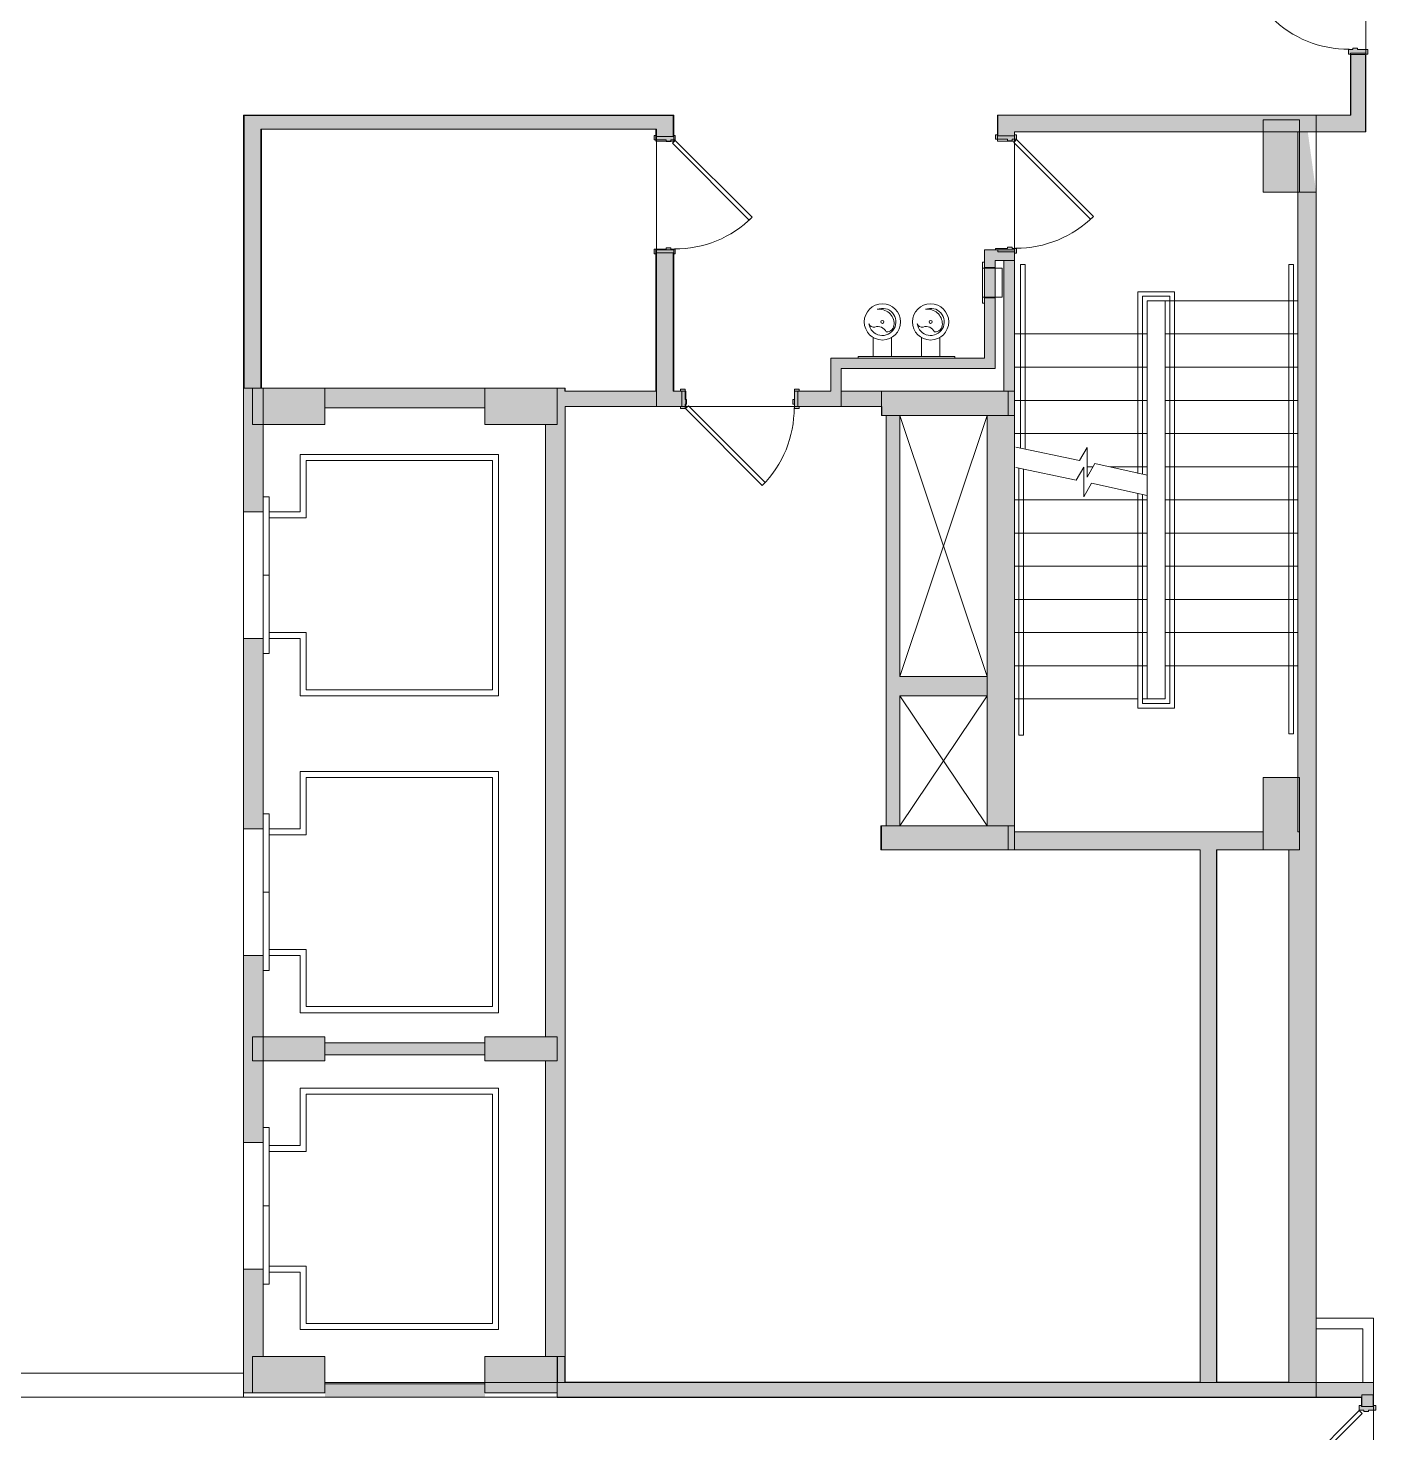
# Model space of a CAD drawing. Header units: inches. Extents: x 0 to 2535, y 0 to 2052.
# Drawn here: x 1559.1 to 2005.8, y 801.2 to 1266.9 of the extents above; entities that cross this region are included whole.
import ezdxf

# ---------------------------------------------------------------- set-up
doc = ezdxf.new("R2010")
doc.units = ezdxf.units.IN
doc.header["$MEASUREMENT"] = 0
for name, color, linetype, lineweight in [('A-DETL', 90, 'Continuous', 9), ('A-DOOR', 31, 'Continuous', 13), ('A-WALL', 113, 'Continuous', 13), ('A-WALL-PATT', 111, 'Continuous', 13), ('CORE', 7, 'Continuous', 9), ('CORRIDOR', 7, 'Continuous', 9), ('I-WALL', 2, 'Continuous', 13), ('N-WALL-INT', 7, 'Continuous', 9), ('Victor Bldg - 7th Floor_LINK_dwg', 8, 'Continuous', 9)]:
    doc.layers.add(name, color=color, linetype=linetype, lineweight=lineweight)

# ---------------------------------------------------------------- blocks, each defined once
blk = doc.blocks.new('Door - Single - Solid Door-6976403-Level 07  POWER _ SIGNAL')
at = {"layer": 'A-DOOR'}
h = blk.add_hatch(color=250, dxfattribs=at)
h.paths.add_polyline_path([(23.62, 1.91), (23.62, 2.66), (22.12, 2.66), (22.12, 0.16), (21.62, 0.16), (21.62, -1.34), (22.12, -1.34), (22.12, -2.84), (23.62, -2.84), (23.62, -2.09), (23.24, -2.09), (23.24, 1.91)], flags=0)
h.paths.add_polyline_path([(-13.63, 0.16), (-14.13, 0.16), (-14.13, 2.66), (-15.63, 2.66), (-15.63, 1.91), (-15.26, 1.91), (-15.26, -2.09), (-15.63, -2.09), (-15.63, -2.84), (-14.13, -2.84), (-14.13, -1.34), (-13.63, -1.34)], flags=0)
at = {"layer": 'A-DOOR', "color": 8, "lineweight": 20}
for p, q in [((-15.63, 2.66), (-14.13, 2.66)), ((-15.63, 1.91), (-15.63, 2.66)), ((-14.13, 2.66), (-14.13, 0.16)), ((-14.13, 0.16), (-13.63, 0.16)), ((-13.63, 0.16), (-13.63, -1.34)), ((21.62, 0.16), (22.12, 0.16)), ((21.62, -1.34), (21.62, 0.16)), ((22.12, 2.66), (23.62, 2.66)), ((22.12, 0.16), (22.12, 2.66)), ((23.62, 2.66), (23.62, 1.91)), ((-15.63, -2.84), (-15.63, -2.09)), ((-14.13, -2.84), (-15.63, -2.84)), ((-14.13, -1.34), (-14.13, -2.84)), ((-13.63, -1.34), (-14.13, -1.34)), ((-13.03, -1.87), (-14.01, -2.84)), ((-14.01, -2.84), (11.45, -28.29)), ((12.42, -27.32), (-13.03, -1.87)), ((22.12, -1.34), (21.62, -1.34)), ((22.12, -2.84), (22.12, -1.34)), ((23.62, -2.84), (22.12, -2.84)), ((23.62, -2.09), (23.62, -2.84)), ((11.45, -28.29), (12.42, -27.32))]:
    blk.add_line(p, q, dxfattribs=at)
at = {"layer": 'A-DOOR', "lineweight": 9}
blk.add_arc((-14.01, -2.84), 36, 315, 0.5, dxfattribs=at)
blk = doc.blocks.new('Door - Single - Solid Door-V3-Level 07  POWER _ SIGNAL')
at = {"layer": 'A-DOOR'}
h = blk.add_hatch(color=250, dxfattribs=at)
h.paths.add_polyline_path([(23.62, -2.59), (23.24, -2.59), (23.24, 2.41), (23.62, 2.41), (23.62, 3.16), (22.12, 3.16), (22.12, -0.34), (21.62, -0.34), (21.62, -1.84), (22.12, -1.84), (22.12, -3.34), (23.62, -3.34), (23.62, -2.71)], flags=0)
h.paths.add_polyline_path([(-13.63, -0.34), (-14.13, -0.34), (-14.13, 3.16), (-15.63, 3.16), (-15.63, 2.41), (-15.26, 2.41), (-15.26, -2.59), (-15.63, -2.59), (-15.63, -3.34), (-14.13, -3.34), (-14.13, -1.84), (-13.63, -1.84)], flags=0)
at = {"layer": 'A-DOOR', "color": 8, "lineweight": 20}
for p, q in [((-15.63, 3.16), (-14.13, 3.16)), ((-15.63, 2.41), (-15.63, 3.16)), ((-14.13, 3.16), (-14.13, -0.34)), ((22.12, 3.16), (23.62, 3.16)), ((22.12, -0.34), (22.12, 3.16)), ((23.62, 3.16), (23.62, 2.41)), ((-15.63, -3.34), (-15.63, -2.59)), ((-14.13, -3.34), (-15.63, -3.34)), ((-14.13, -0.34), (-13.63, -0.34)), ((-14.13, -1.84), (-14.13, -3.34)), ((-13.63, -1.84), (-14.13, -1.84)), ((-13.03, -2.37), (-14.01, -3.34)), ((-14.01, -3.34), (11.45, -28.79)), ((-13.63, -0.34), (-13.63, -1.84)), ((12.42, -27.82), (-13.03, -2.37)), ((21.62, -0.34), (22.12, -0.34)), ((21.62, -1.84), (21.62, -0.34)), ((22.12, -1.84), (21.62, -1.84)), ((22.12, -3.34), (22.12, -1.84)), ((23.62, -3.34), (22.12, -3.34)), ((23.62, -2.59), (23.62, -3.34)), ((11.45, -28.79), (12.42, -27.82))]:
    blk.add_line(p, q, dxfattribs=at)
at = {"layer": 'A-DOOR', "lineweight": 9}
blk.add_arc((-14.01, -3.34), 36, 315, 0.5, dxfattribs=at)
blk = doc.blocks.new('Door - Single - Solid Door-6993660-Level 07  POWER _ SIGNAL')
at = {"layer": 'A-DOOR'}
h = blk.add_hatch(color=250, dxfattribs=at)
h.paths.add_polyline_path([(23.62, 2.84), (23.62, 3.59), (22.12, 3.59), (22.12, 2.09), (21.62, 2.09), (21.62, 0.59), (22.12, 0.59), (22.12, -3.41), (23.62, -3.41), (23.62, -2.66), (23.24, -2.66), (23.24, 2.84)], flags=0)
h.paths.add_polyline_path([(-13.63, 0.59), (-13.63, 2.09), (-14.13, 2.09), (-14.13, 3.59), (-15.63, 3.59), (-15.63, 2.84), (-15.26, 2.84), (-15.26, -2.66), (-15.63, -2.66), (-15.63, -3.41), (-14.13, -3.41), (-14.13, 0.59)], flags=0)
at = {"layer": 'A-DOOR', "color": 8, "lineweight": 20}
for p, q in [((-14.01, 3.59), (11.45, 29.04)), ((12.42, 28.07), (-13.03, 2.62)), ((11.45, 29.04), (12.42, 28.07)), ((-15.63, 3.59), (-15.63, 2.84)), ((-14.13, 3.59), (-15.63, 3.59)), ((-14.13, 2.09), (-14.13, 3.59)), ((-13.63, 2.09), (-14.13, 2.09)), ((-14.13, -3.41), (-14.13, 0.59)), ((-14.13, 0.59), (-13.63, 0.59)), ((-13.03, 2.62), (-14.01, 3.59)), ((-13.63, 0.59), (-13.63, 2.09)), ((22.12, 2.09), (21.62, 2.09)), ((21.62, 2.09), (21.62, 0.59)), ((21.62, 0.59), (22.12, 0.59)), ((23.62, 3.59), (22.12, 3.59)), ((22.12, 3.59), (22.12, 2.09)), ((22.12, 0.59), (22.12, -3.41)), ((23.62, 2.84), (23.62, 3.59)), ((-15.63, -2.66), (-15.63, -3.41)), ((-15.63, -3.41), (-14.13, -3.41)), ((22.12, -3.41), (23.62, -3.41)), ((23.62, -3.41), (23.62, -2.66))]:
    blk.add_line(p, q, dxfattribs=at)
at = {"layer": 'A-DOOR', "lineweight": 9}
blk.add_arc((-14.01, 3.59), 36, 359.5, 45, dxfattribs=at)
blk = doc.blocks.new('Door - Single - Solid Door-V6-Level 07  POWER _ SIGNAL')
at = {"layer": 'A-DOOR'}
h = blk.add_hatch(color=250, dxfattribs=at)
h.paths.add_polyline_path([(23.62, 2.84), (23.62, 3.59), (22.12, 3.59), (22.12, 2.09), (21.62, 2.09), (21.62, 0.59), (22.12, 0.59), (22.12, -3.41), (22.56, -3.41), (22.56, -2.66), (23.24, -2.66), (23.24, 2.84)], flags=0)
h.paths.add_polyline_path([(-13.63, 0.59), (-13.63, 2.09), (-14.13, 2.09), (-14.13, 3.59), (-15.63, 3.59), (-15.63, 2.84), (-15.26, 2.84), (-15.26, -2.66), (-15.63, -2.66), (-15.63, -3.41), (-14.13, -3.41), (-14.13, 0.59)], flags=0)
at = {"layer": 'A-DOOR', "color": 8, "lineweight": 20}
for p, q in [((-14.01, 3.59), (11.45, 29.04)), ((12.42, 28.07), (-13.03, 2.62)), ((11.45, 29.04), (12.42, 28.07)), ((-15.63, 3.59), (-15.63, 2.84)), ((-14.13, 3.59), (-15.63, 3.59)), ((-14.13, 2.09), (-14.13, 3.59)), ((-13.63, 2.09), (-14.13, 2.09)), ((-14.13, -3.41), (-14.13, 0.59)), ((-14.13, 0.59), (-13.63, 0.59)), ((-13.03, 2.62), (-14.01, 3.59)), ((-13.63, 0.59), (-13.63, 2.09)), ((22.12, 2.09), (21.62, 2.09)), ((21.62, 2.09), (21.62, 0.59)), ((21.62, 0.59), (22.12, 0.59)), ((23.62, 3.59), (22.12, 3.59)), ((22.12, 3.59), (22.12, 2.09)), ((22.12, 0.59), (22.12, -3.41)), ((23.62, 2.84), (23.62, 3.59)), ((-15.63, -2.66), (-15.63, -3.41)), ((-15.63, -3.41), (-14.13, -3.41)), ((22.12, -3.41), (22.56, -3.41))]:
    blk.add_line(p, q, dxfattribs=at)
at = {"layer": 'A-DOOR', "lineweight": 9}
blk.add_arc((-14.01, 3.59), 36, 359.5, 45, dxfattribs=at)
blk = doc.blocks.new('Victor Bldg - 7th Floor_LINK_dwg-6972240-Level 07  POWER _ SIGNAL')
at = {"layer": 'CORE'}
for p, q in [((1768.5, 1238), (1717.31, 1238)), ((1968.5, 1232.5), (1927.99, 1232.5)), ((1980, 1212.5), (1980, 1018.5)), ((1980, 1176.5), (1935.99, 1176.5)), ((1839.25, 1158), (1839.25, 1164.3)), ((1845.25, 1158), (1845.25, 1164.3)), ((1855.25, 1158), (1855.25, 1164.3)), ((1861.25, 1158), (1861.25, 1164.3)), ((1929.99, 1165.5), (1885.99, 1165.5)), ((1980, 1165.5), (1935.99, 1165.5)), ((1929.99, 1154.5), (1885.99, 1154.5)), ((1980, 1154.5), (1935.99, 1154.5)), ((1884, 1146.5), (1885.99, 1146.5)), ((1657.5, 1141), (1710.5, 1141)), ((1929.99, 1143.5), (1885.99, 1143.5)), ((1980, 1143.5), (1935.99, 1143.5)), ((1843.49, 1138.5), (1843.49, 1002.5)), ((1730.62, 1135.5), (1730.62, 932.5)), ((1929.99, 1132.5), (1885.99, 1132.5)), ((1980, 1132.5), (1935.99, 1132.5)), ((1912.1, 1121.5), (1910.09, 1121.5)), ((1929.99, 1121.5), (1917.76, 1121.5)), ((1980, 1121.5), (1935.99, 1121.5)), ((1929.99, 1110.5), (1885.99, 1110.5)), ((1980, 1110.5), (1935.99, 1110.5)), ((1876.99, 1104.87), (1876.99, 1052)), ((1929.99, 1099.5), (1885.99, 1099.5)), ((1980, 1099.5), (1935.99, 1099.5)), ((1929.99, 1088.5), (1885.99, 1088.5)), ((1980, 1088.5), (1935.99, 1088.5)), ((1929.99, 1077.5), (1885.99, 1077.5)), ((1980, 1077.5), (1935.99, 1077.5)), ((1929.99, 1066.5), (1885.99, 1066.5)), ((1980, 1066.5), (1935.99, 1066.5)), ((1929.99, 1055.5), (1885.99, 1055.5)), ((1980, 1055.5), (1935.99, 1055.5)), ((1926.99, 1044.5), (1885.99, 1044.5)), ((1885.99, 994.5), (1884, 994.5)), ((1953, 994.5), (1953, 818)), ((1710.5, 930.5), (1657.5, 930.5)), ((1710.5, 926.5), (1657.5, 926.5)), ((1730.62, 924.5), (1730.62, 826.5)), ((1491.5, 821), (1630.5, 821)), ((1710.5, 817.5), (1657.5, 817.5)), ((1986, 813), (2001.2, 813.03))]:
    blk.add_line(p, q, dxfattribs=at)
at = {"layer": 'CORE', "flags": 128}
for points in [[(1636.5, 1147.5), (1636.5, 1233.38), (1767.13, 1233.38), (1767.13, 1229.38), (1773.13, 1229.38), (1773.13, 1238), (1630.5, 1238), (1630.5, 1147.5), (1737.12, 1147.5), (1737.12, 1146.5), (1767.13, 1146.5), (1767.13, 1193.38), (1773.13, 1193.38), (1773.13, 1146.5), (1777.13, 1146.5), (1777.13, 1141.5), (1737.12, 1141.5), (1737.12, 818), (1947.63, 818), (1947.63, 994.5), (1888.12, 994.5)], [(1886.18, 1229.38), (1880.36, 1229.38), (1880.36, 1238)], [(1986, 857.5), (1986, 994.5), (1986, 1238), (1986, 994.5)], [(1962.63, 1232.5), (1885.99, 1232.5), (1885.99, 1229.38)], [(1947.63, 994.5), (1885.99, 994.5), (1885.99, 1146.5), (1885.99, 1193.38), (1876.12, 1193.38), (1876.12, 1187.5), (1876.12, 1177.5), (1876.12, 1157.5), (1825.13, 1157.5), (1825.13, 1146.5)], [(1876.12, 1189.31), (1875.46, 1189.31), (1875.46, 1175.69), (1876.12, 1175.69)], [(1882.49, 1146.5), (1882.49, 1189.88), (1879.62, 1189.88), (1879.62, 1187.5), (1876.12, 1187.5)], [(1888.04, 1127.64), (1888.04, 1188.5), (1889.59, 1188.5), (1889.59, 1127.32)], [(1875.46, 1177.69), (1881.95, 1177.69), (1881.95, 1187.31), (1875.46, 1187.31)], [(1926.94, 1119.29), (1926.94, 1179.5), (1939.05, 1179.5), (1939.05, 1041.5), (1926.94, 1041.5), (1926.94, 1112.56)], [(1876.12, 1177.5), (1879.62, 1177.5), (1879.62, 1154), (1828.63, 1154), (1828.63, 1146.5), (1842, 1146.5), (1884, 1146.5), (1884, 1138.5), (1842, 1138.5), (1842, 1146.5)], [(1928.49, 1112.24), (1928.49, 1043), (1937.49, 1043), (1937.49, 1178), (1928.49, 1178), (1928.49, 1118.97)], [(1928.55, 1044.5), (1929.99, 1044.5), (1929.99, 1176.5), (1929.99, 1044.5), (1935.99, 1044.5), (1935.99, 1176.5), (1929.99, 1176.5), (1935.99, 1176.5), (1935.99, 1044.5), (1929.99, 1044.5)], [(1866.25, 1157.5), (1866.25, 1158), (1834.25, 1158), (1834.25, 1157.5)], [(1630.5, 1147.5), (1630.5, 1106.5), (1630.5, 1064.5), (1637, 1064.5), (1637, 1001.5), (1630.5, 1001.5)], [(1825.13, 1146.5), (1813.13, 1146.5), (1813.13, 1141.5), (1821.25, 1141.5), (1842, 1141.5)], [(1876.99, 1138.5), (1876.99, 1002.5), (1847.99, 1045.5), (1847.99, 1002.5), (1876.99, 1045.5), (1847.99, 1045.5)], [(1876.99, 1108.5), (1876.99, 1138.5), (1847.99, 1052), (1876.99, 1052), (1847.99, 1138.5), (1847.99, 1052)], [(1630.5, 1106.5), (1637, 1106.5), (1637, 1135.5)], [(1886.49, 1127.97), (1907.63, 1123.59), (1910.09, 1127.84), (1910.09, 1118.01), (1912.71, 1122.55), (1929.99, 1118.66)], [(1886.49, 1121.23), (1906.53, 1117.08), (1908.98, 1121.33), (1908.98, 1111.5), (1911.6, 1116.05), (1929.99, 1111.93)], [(1889.04, 1120.59), (1889.04, 1032.5), (1887.49, 1032.5), (1887.49, 1120.91)], [(1630.5, 1064.5), (1630.5, 1001.5), (1630.5, 959.5), (1630.5, 897.5), (1637, 897.5), (1637, 924.5)], [(1986, 994.87), (1986, 813), (1630.5, 813), (1491.5, 813), (1630.5, 813), (1491.5, 813), (1491.5, 855.5), (1485, 855.5), (1485, 826.5)], [(1970.5, 994.5), (1953, 994.5), (1977, 994.5), (1977, 818), (1953, 818), (1977, 818)], [(1637, 932.5), (1637, 959.5), (1630.5, 959.5)], [(1630.5, 897.5), (1630.5, 855.5), (1630.5, 813)], [(1637, 826.5), (1637, 855.5), (1630.5, 855.5)]]:
    blk.add_lwpolyline(points, dxfattribs=at)
for points in [[(1968.5, 1212.5), (1968.5, 1236.5), (1980.5, 1236.5), (1980.5, 1212.5)], [(1978.5, 1188.5), (1976.95, 1188.5), (1976.95, 1032.93), (1978.5, 1032.93)], [(1657.5, 1147.5), (1657.5, 1135.5), (1633.5, 1135.5), (1633.5, 1147.5)], [(1734.5, 1147.5), (1734.5, 1135.5), (1710.5, 1135.5), (1710.5, 1147.5)], [(1715, 1125.5), (1649.28, 1125.5), (1649.28, 1106.5), (1639, 1106.5), (1639, 1064.5), (1649.28, 1064.5), (1649.28, 1045.5), (1715, 1045.5)], [(1713, 1123.5), (1651.28, 1123.5), (1651.28, 1104.5), (1639, 1104.5), (1639, 1066.5), (1651.28, 1066.5), (1651.28, 1047.5), (1713, 1047.5)], [(1637, 1111.46), (1639, 1111.46), (1639, 1085.5), (1637, 1085.5)], [(1637, 1059.54), (1639, 1059.54), (1639, 1085.5), (1637, 1085.5)], [(1715, 1020.5), (1649.28, 1020.5), (1649.28, 1001.5), (1639, 1001.5), (1639, 959.5), (1649.28, 959.5), (1649.28, 940.5), (1715, 940.5)], [(1713, 1018.5), (1651.28, 1018.5), (1651.28, 999.5), (1639, 999.5), (1639, 961.5), (1651.28, 961.5), (1651.28, 942.5), (1713, 942.5)], [(1968.5, 994.5), (1968.5, 1018.5), (1980.5, 1018.5), (1980.5, 994.5)], [(1637, 1006.46), (1639, 1006.46), (1639, 980.5), (1637, 980.5)], [(1842, 1002.5), (1884, 1002.5), (1884, 994.5), (1842, 994.5)], [(1885.99, 1000.5), (1968.5, 1000.5)], [(1637, 954.54), (1639, 954.54), (1639, 980.5), (1637, 980.5)], [(1633.5, 924.5), (1657.5, 924.5), (1657.5, 932.5), (1633.5, 932.5)], [(1710.5, 924.5), (1734.5, 924.5), (1734.5, 932.5), (1710.5, 932.5)], [(1715, 915.5), (1649.28, 915.5), (1649.28, 896.5), (1639, 896.5), (1639, 854.5), (1649.28, 854.5), (1649.28, 835.5), (1715, 835.5)], [(1713, 913.5), (1651.28, 913.5), (1651.28, 894.5), (1639, 894.5), (1639, 856.5), (1651.28, 856.5), (1651.28, 837.5), (1713, 837.5)], [(1637, 902.46), (1639, 902.46), (1639, 876.5), (1637, 876.5)], [(1637, 850.54), (1639, 850.54), (1639, 876.5), (1637, 876.5)], [(1657.5, 826.5), (1657.5, 814.5), (1633.5, 814.5), (1633.5, 826.5)], [(1734.5, 826.5), (1734.5, 814.5), (1710.5, 814.5), (1710.5, 826.5)], [(2004.95, 809.99), (2004.95, 813.8), (2001.2, 813.8), (2001.2, 809.99)]]:
    blk.add_lwpolyline(points, close=True, dxfattribs=at)
at = {"layer": 'CORE'}
for centre, radius in [((1842.25, 1169.5), 6), ((1858.25, 1169.5), 6), ((1842.25, 1169.5), 0.5), ((1858.25, 1169.5), 0.5)]:
    blk.add_circle(centre, radius, dxfattribs=at)
for centre, radius, start, end in [((1842.25, 1169.5), 4.5, 188.265, 112.1164), ((1841.2, 1168.76), 4.95, 0.4336, 97.4506), ((1858.25, 1169.5), 4.5, 188.265, 112.1164), ((1857.2, 1168.76), 4.95, 0.4336, 97.4506), ((1839.35, 1169.38), 1.64, 198.8026, 285.2052), ((1840.77, 1164.97), 3, 23.6137, 109.2633), ((1843.58, 1168.74), 2.57, 268.7069, 1.1999), ((1855.35, 1169.38), 1.64, 198.8026, 285.2052), ((1856.77, 1164.97), 3, 23.6137, 109.2633), ((1859.58, 1168.74), 2.57, 268.7069, 1.1999)]:
    blk.add_arc(centre, radius, start, end, dxfattribs=at)
at = {"layer": 'CORRIDOR'}
blk.add_line((1997.25, 1258.16), (2002.13, 1258.16), dxfattribs=at)
at = {"layer": 'CORRIDOR', "flags": 128}
for points in [[(1880.36, 1238), (1997.5, 1238), (1997.5, 1258.16)], [(1980.5, 1232.5), (2002.38, 1232.5), (2002.38, 1258.16)]]:
    blk.add_lwpolyline(points, dxfattribs=at)
at = {"layer": 'N-WALL-INT'}
blk.add_line((1977, 818), (1953, 818), dxfattribs=at)

msp = doc.modelspace()

# ---------------------------------------------------------------- hatches: boundary and pattern name
at = {"layer": 'A-WALL-PATT', "lineweight": 9}
h = msp.add_hatch(color=7, dxfattribs=at)
h.paths.add_polyline_path([(2002.44, 1232.5), (2002.44, 1258.62), (1997.44, 1258.62), (1997.44, 1232.5)], flags=0)
h.paths.add_polyline_path([(2002.44, 1297.12), (2002.44, 1305.88), (1997.44, 1305.88), (1997.44, 1297.12), (1997.66, 1297.12)], flags=0)
for points in [[(1767.38, 1233.44), (1772.88, 1233.44), (1772.88, 1237.94), (1630.75, 1237.94), (1630.75, 1233.44), (1636.25, 1233.44)], [(1880.49, 1231.19), (1885.99, 1231.19), (1885.99, 1238), (1880.49, 1238)], [(1983.25, 1232.5), (1983.25, 1238), (1885.99, 1238), (1885.99, 1232.5), (1980.5, 1232.5)], [(1997.44, 1232.5), (1997.44, 1238), (1983.25, 1238), (1983.25, 1232.5), (1986.52, 1232.5)], [(1636.25, 1147.5), (1636.25, 1233.44), (1630.75, 1233.44), (1630.75, 1147.5)], [(1980, 1212.5), (1980, 1232.5), (1968.5, 1232.5), (1968.5, 1212.5)], [(1980, 1000.5), (1986, 1000.5), (1986, 1212.5), (1983.25, 1232.5), (1980, 1232.5), (1980, 1026.25)], [(1880.49, 1189.88), (1885.99, 1189.88), (1885.99, 1192.69), (1880.49, 1192.69), (1880.49, 1193.38), (1876.12, 1193.38), (1876.12, 1189.88), (1879.62, 1189.88)], [(1876.12, 1157.5), (1879.62, 1157.5), (1879.62, 1189.88), (1876.12, 1189.88), (1876.12, 1160.84)], [(1882.49, 1146.5), (1885.99, 1146.5), (1885.99, 1189.88), (1882.49, 1189.88), (1882.49, 1167.38)], [(1828.63, 1146.5), (1828.63, 1157.5), (1825.13, 1157.5), (1825.13, 1146.5)], [(1876.99, 1154), (1879.62, 1154), (1879.62, 1157.5), (1828.63, 1157.5), (1828.63, 1154), (1847.99, 1154)], [(1637, 1106.5), (1637, 1147.5), (1630.5, 1147.5), (1630.5, 1106.5)], [(1657.5, 1135.5), (1657.5, 1147.5), (1637, 1147.5), (1637, 1135.5)], [(1710.5, 1141), (1710.5, 1147.5), (1657.5, 1147.5), (1657.5, 1141)], [(1730.62, 1135.5), (1737.04, 1135.5), (1737.02, 1147.5), (1710.5, 1147.5), (1710.5, 1135.5)], [(1843.49, 1138.5), (1886.04, 1138.5), (1886.04, 1146.5), (1842.04, 1146.5), (1842.04, 1138.5)], [(1737.04, 826.5), (1737.12, 826.5), (1737.12, 1141.5), (1737.04, 1141.5), (1737.04, 1135.5), (1730.62, 1135.5), (1730.62, 826.5)], [(1843.49, 1002.5), (1847.99, 1002.5), (1847.99, 1138.5), (1843.49, 1138.5), (1843.49, 1026.25)], [(1885.99, 1002.5), (1885.99, 1138.5), (1876.99, 1138.5), (1876.99, 1002.5)], [(1630.5, 1001.5), (1637, 1001.5), (1637, 1064.5), (1630.5, 1064.5), (1630.5, 1026.25)], [(1876.99, 1045.5), (1876.99, 1052), (1847.99, 1052), (1847.99, 1045.5), (1848.33, 1045.5)], [(1977, 1000.5), (1980, 1000.5), (1980, 1018.5), (1968.5, 1018.5), (1968.5, 1000.5)], [(1886.09, 994.5), (1886.09, 1002.5), (1841.74, 1002.5), (1841.74, 994.5), (1885.99, 994.5)], [(1980, 994.5), (1986, 994.5), (1986, 1000.5), (1886.09, 1000.5), (1886.09, 994.5), (1979.83, 994.5)], [(1953.06, 817.94), (1953.06, 994.5), (1947.56, 994.5), (1947.56, 817.94)], [(1986, 817.94), (1986, 994.5), (1977, 994.5), (1977, 817.94)], [(1630.5, 897.5), (1637, 897.5), (1637, 959.5), (1630.5, 959.5), (1630.5, 924.5)], [(1637, 924.5), (1657.5, 924.5), (1657.5, 932.5), (1637, 932.5)], [(1710.5, 924.5), (1730.62, 924.5), (1730.62, 932.5), (1710.5, 932.5), (1710.5, 926.5)], [(1710.5, 926.5), (1710.5, 930.5), (1657.5, 930.5), (1657.5, 926.5)], [(1637, 826.5), (1637, 855.5), (1630.5, 855.5), (1630.5, 826.5)], [(1657.5, 814.5), (1657.5, 826.5), (1630.5, 826.5), (1630.5, 814.5)], [(1730.62, 814.5), (1734.5, 814.5), (1734.5, 826.5), (1710.5, 826.5), (1710.5, 814.5)], [(1737.06, 817.94), (1737.04, 826.5), (1734.56, 826.5), (1734.56, 817.94)], [(1710.5, 813), (1710.5, 817.5), (1657.5, 817.5), (1657.5, 813)], [(1964.63, 812.94), (1977, 812.94), (1977, 817.94), (1734.5, 817.94), (1734.5, 812.94), (1885.99, 812.94)], [(2001.07, 812.94), (2005, 812.94), (2005, 817.94), (1977, 817.94), (1977, 812.94)]]:
    msp.add_hatch(color=7, dxfattribs=at).paths.add_polyline_path(points, flags=0)
h = msp.add_hatch(color=7, dxfattribs=at)
h.paths.add_polyline_path([(1772.88, 1146.5), (1772.88, 1192.44), (1767.38, 1192.44), (1767.38, 1146.5)], flags=0)
h.paths.add_polyline_path([(1772.65, 1230.94), (1772.88, 1230.94), (1772.88, 1233.44), (1767.38, 1233.44), (1767.38, 1230.94)], flags=0)
h = msp.add_hatch(color=7, dxfattribs=at)
h.paths.add_polyline_path([(1814.25, 1141.5), (1842.04, 1141.5), (1842.04, 1146.5), (1814.25, 1146.5)], flags=0)
h.paths.add_polyline_path([(1772.88, 1141.5), (1775.75, 1141.5), (1775.75, 1146.5), (1737.04, 1146.5), (1737.04, 1141.5), (1767.38, 1141.5)], flags=0)
h = msp.add_hatch(color=7, dxfattribs=at)
h.paths.add_polyline_path([(2005.07, 770.9), (2005.05, 771.4), (2001.07, 771.4), (2001.07, 770.9), (2003.32, 770.9)], flags=0)
h.paths.add_polyline_path([(2005.07, 809.9), (2005.07, 812.94), (2001.07, 812.94), (2001.07, 809.9), (2005, 809.9)], flags=0)

# ---------------------------------------------------------------- linework, layer by layer
at = {"layer": 'A-DETL'}
for p, q in [((2002.44, 1305.78), (2002.44, 1232.5)), ((1767.38, 1233.44), (1636.25, 1233.44)), ((1636.25, 1233.44), (1636.25, 1147.5)), ((1767.38, 1141.5), (1767.38, 1233.44)), ((2002.44, 1232.5), (1885.99, 1232.5)), ((1885.99, 1232.5), (1885.99, 1189.88)), ((1885.99, 1189.88), (1879.62, 1189.88)), ((1879.62, 1189.88), (1879.62, 1154)), ((1879.62, 1154), (1828.63, 1154)), ((1828.63, 1154), (1828.63, 1141.5)), ((1636.25, 1147.5), (1637, 1147.5)), ((1637, 1147.5), (1637, 826.5)), ((1828.63, 1141.5), (1767.38, 1141.5)), ((1637, 826.5), (1657.5, 826.5)), ((1657.5, 826.5), (1657.5, 817.94)), ((1657.5, 817.94), (2005, 817.94)), ((2005, 817.94), (2005, 749.08))]:
    msp.add_line(p, q, dxfattribs=at)
at = {"layer": 'A-WALL', "color": 8, "lineweight": 20}
for p, q in [((1772.88, 1237.94), (1630.75, 1237.94)), ((1630.75, 1237.94), (1630.75, 1233.44)), ((1772.88, 1233.44), (1772.88, 1237.94)), ((1636.25, 1233.44), (1767.38, 1233.44)), ((1843.49, 1138.5), (1843.49, 1002.5)), ((1847.99, 1052), (1847.99, 1138.5)), ((1847.99, 1002.5), (1847.99, 1045.5)), ((1710.5, 930.5), (1657.5, 930.5)), ((1657.5, 926.5), (1710.5, 926.5)), ((1710.5, 817.5), (1657.5, 817.5)), ((1657.5, 814.5), (1657.5, 814.39)), ((1657.5, 813), (1710.5, 813)), ((2001.07, 812.94), (2001.07, 809.9)), ((2005.07, 812.94), (2005, 812.94)), ((2005.07, 809.9), (2005.07, 812.94)), ((2001.07, 809.9), (2005.07, 809.9))]:
    msp.add_line(p, q, dxfattribs=at)
at = {"layer": 'A-WALL', "color": 55}
for p, q in [((1980.5, 1232.5), (1983.25, 1232.5)), ((1980, 1000.5), (1980.5, 1000.5))]:
    msp.add_line(p, q, dxfattribs=at)
at = {"layer": 'A-WALL'}
for p, q in [((1986, 1212.5), (1986, 1232.5)), ((1986, 839.19), (1986, 835.69))]:
    msp.add_line(p, q, dxfattribs=at)
at = {"layer": 'I-WALL', "color": 8, "lineweight": 20}
for p, q in [((1997.44, 1258.62), (1997.44, 1238)), ((2002.44, 1258.62), (1997.44, 1258.62)), ((2002.44, 1232.5), (2002.44, 1258.62)), ((1880.49, 1238), (1880.49, 1231.19)), ((1997.44, 1238), (1880.49, 1238)), ((1630.75, 1233.44), (1630.75, 1147.5)), ((1636.25, 1147.5), (1636.25, 1233.44)), ((1767.38, 1233.44), (1767.38, 1230.94)), ((1767.38, 1230.94), (1772.88, 1230.94)), ((1772.88, 1230.94), (1772.88, 1233.44)), ((1880.49, 1231.19), (1885.99, 1231.19)), ((1885.99, 1231.19), (1885.99, 1232.5)), ((1885.99, 1232.5), (1968.5, 1232.5)), ((1968.5, 1232.5), (1968.5, 1212.5)), ((1980, 1232.5), (1980, 1000.5)), ((1980.5, 1212.5), (1980.5, 1232.5)), ((1986, 1232.5), (2002.44, 1232.5)), ((1968.5, 1212.5), (1980.5, 1212.5)), ((1986, 839.19), (1986, 1212.5)), ((1772.88, 1192.44), (1767.38, 1192.44)), ((1767.38, 1192.44), (1767.38, 1146.5)), ((1772.88, 1146.5), (1772.88, 1192.44)), ((1876.12, 1193.38), (1876.12, 1157.5)), ((1880.49, 1193.38), (1876.12, 1193.38)), ((1880.49, 1192.69), (1880.49, 1193.38)), ((1885.99, 1192.69), (1880.49, 1192.69)), ((1885.99, 1146.5), (1885.99, 1192.69)), ((1879.62, 1154), (1879.62, 1189.88)), ((1879.62, 1189.88), (1882.49, 1189.88)), ((1882.49, 1189.88), (1882.49, 1146.5)), ((1825.13, 1157.5), (1825.13, 1146.5)), ((1876.12, 1157.5), (1825.13, 1157.5)), ((1828.63, 1146.5), (1828.63, 1154)), ((1828.63, 1154), (1879.62, 1154)), ((1630.5, 1147.5), (1630.5, 1106.5)), ((1630.75, 1147.5), (1630.5, 1147.5)), ((1737.04, 1147.5), (1636.25, 1147.5)), ((1737.04, 1146.5), (1737.04, 1147.5)), ((1767.38, 1146.5), (1737.04, 1146.5)), ((1775.75, 1146.5), (1772.88, 1146.5)), ((1775.75, 1141.5), (1775.75, 1146.5)), ((1825.13, 1146.5), (1814.25, 1146.5)), ((1814.25, 1146.5), (1814.25, 1141.5)), ((1882.49, 1146.5), (1828.63, 1146.5)), ((1886.04, 1146.5), (1885.99, 1146.5)), ((1886.04, 1138.5), (1886.04, 1146.5)), ((1657.5, 1141), (1710.5, 1141)), ((1657.5, 1135.5), (1657.5, 1141)), ((1710.5, 1141), (1710.5, 1135.5)), ((1737.12, 1141.5), (1775.75, 1141.5)), ((1737.12, 826.5), (1737.12, 1141.5)), ((1814.25, 1141.5), (1842.04, 1141.5)), ((1842.04, 1141.5), (1842.04, 1138.5)), ((1842.04, 1138.5), (1843.49, 1138.5)), ((1847.99, 1138.5), (1886.04, 1138.5)), ((1876.99, 1138.5), (1876.99, 1052)), ((1885.99, 1002.5), (1885.99, 1138.5)), ((1637, 1106.5), (1637, 1135.5)), ((1637, 1135.5), (1657.5, 1135.5)), ((1710.5, 1135.5), (1730.62, 1135.5)), ((1730.62, 1135.5), (1730.62, 932.5)), ((1630.5, 1106.5), (1637, 1106.5)), ((1637, 1064.5), (1630.5, 1064.5)), ((1630.5, 1064.5), (1630.5, 1001.5)), ((1637, 1001.5), (1637, 1064.5)), ((1876.99, 1052), (1847.99, 1052)), ((1847.99, 1045.5), (1876.99, 1045.5)), ((1876.99, 1045.5), (1876.99, 1002.5)), ((1980.5, 1018.5), (1968.5, 1018.5)), ((1968.5, 1018.5), (1968.5, 1000.5)), ((1980.5, 1000.5), (1980.5, 1018.5)), ((1630.5, 1001.5), (1637, 1001.5)), ((1843.49, 1002.5), (1841.74, 1002.5)), ((1841.74, 1002.5), (1841.74, 994.5)), ((1886.09, 1002.5), (1847.99, 1002.5)), ((1886.09, 1000.5), (1886.09, 1002.5)), ((1968.5, 1000.5), (1886.09, 1000.5)), ((1841.74, 994.5), (1947.56, 994.5)), ((1947.56, 994.5), (1947.56, 817.94)), ((1953.06, 817.94), (1953.06, 994.5)), ((1953.06, 994.5), (1977, 994.5)), ((1977, 994.5), (1977, 817.94)), ((1637, 959.5), (1630.5, 959.5)), ((1630.5, 959.5), (1630.5, 897.5)), ((1637, 932.5), (1637, 959.5)), ((1657.5, 932.5), (1637, 932.5)), ((1657.5, 930.5), (1657.5, 932.5)), ((1730.62, 932.5), (1710.5, 932.5)), ((1710.5, 932.5), (1710.5, 930.5)), ((1637, 924.5), (1657.5, 924.5)), ((1637, 897.5), (1637, 924.5)), ((1657.5, 924.5), (1657.5, 926.5)), ((1710.5, 926.5), (1710.5, 924.5)), ((1710.5, 924.5), (1730.62, 924.5)), ((1730.62, 924.5), (1730.62, 826.5)), ((1630.5, 897.5), (1637, 897.5)), ((1630.5, 855.5), (1630.5, 814.5)), ((1637, 855.5), (1630.5, 855.5)), ((1637, 826.5), (1637, 855.5)), ((1986, 817.94), (1986, 835.69)), ((1657.5, 826.5), (1637, 826.5)), ((1657.5, 817.5), (1657.5, 826.5)), ((1710.5, 826.5), (1710.5, 817.5)), ((1710.5, 826.5), (1737.12, 826.5)), ((1734.5, 817.94), (1734.5, 826.5)), ((1734.56, 826.5), (1734.56, 817.94)), ((1737.06, 817.94), (1737.06, 826.5)), ((1734.56, 817.94), (1734.5, 817.94)), ((1947.56, 817.94), (1737.06, 817.94)), ((1977, 817.94), (1953.06, 817.94)), ((2001.5, 817.94), (1986, 817.94)), ((2005, 812.94), (2005, 817.94)), ((1630.5, 814.5), (1657.5, 814.5)), ((1710.5, 814.5), (1734.5, 814.5)), ((1734.5, 814.5), (1734.5, 812.94)), ((1734.5, 812.94), (2001.07, 812.94))]:
    msp.add_line(p, q, dxfattribs=at)
at = {"layer": 'I-WALL'}
for p, q in [((1986, 1232.5), (1983.25, 1232.5)), ((1980.5, 1212.5), (1986, 1212.5)), ((2005, 839.19), (1986, 839.19)), ((2005, 817.94), (2005, 839.19)), ((1986, 835.69), (2001.5, 835.69)), ((2001.5, 835.69), (2001.5, 817.94))]:
    msp.add_line(p, q, dxfattribs=at)

# ---------------------------------------------------------------- block references
at = {"layer": 'A-DOOR', "rotation": 270}
for name, p in [('Door - Single - Solid Door-V3-Level 07  POWER _ SIGNAL', (2000.03, 1281.87)), ('Door - Single - Solid Door-6993660-Level 07  POWER _ SIGNAL', (1770.04, 1215.68)), ('Door - Single - Solid Door-V6-Level 07  POWER _ SIGNAL', (1883.15, 1215.93)), ('Door - Single - Solid Door-6976403-Level 07  POWER _ SIGNAL', (2003.16, 794.64))]:
    msp.add_blockref(name, p, dxfattribs=at)
at = {"layer": 'A-DOOR'}
msp.add_blockref('Door - Single - Solid Door-V3-Level 07  POWER _ SIGNAL', (1791.01, 1144.09), dxfattribs=at)
at = {"layer": 'Victor Bldg - 7th Floor_LINK_dwg', "color": 7}
msp.add_blockref('Victor Bldg - 7th Floor_LINK_dwg-6972240-Level 07  POWER _ SIGNAL', (0, 0), dxfattribs=at)

doc.saveas('drawing.dxf')
